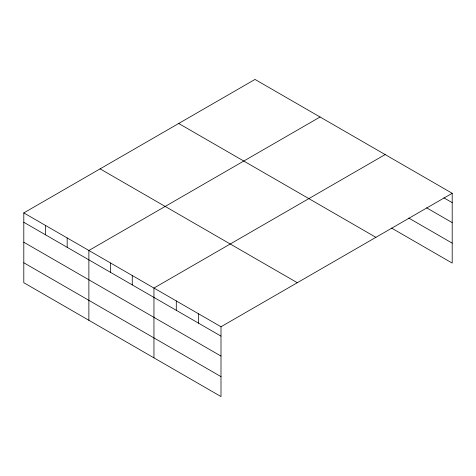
<?xml version="1.0" encoding="UTF-8"?>
<svg xmlns="http://www.w3.org/2000/svg" width="476" height="476" viewBox="0 0 476 476"><rect width="100%" height="100%" fill="white"/><g stroke="black" fill="none" stroke-linecap="round" stroke-linejoin="round"><path stroke-width="0.71" d="M391.54 228.069L452.2 263.091L452.2 193.28L254.999 79.427L23.8 212.909L23.8 282.72L221.001 396.573L221.001 326.762L452.2 193.28M320.074 117.001L88.875 250.483L88.875 320.294M385.149 154.569L153.95 288.051L153.95 357.863M443.9 197.855L452.2 202.651M426.657 207.851L452.2 222.595M408.777 218.073L452.2 243.147M178.702 123.474L375.903 237.328M100.097 168.861L297.298 282.714M23.8 212.909L221.001 326.762M23.8 222.28L221.001 336.133M23.8 242.225L221.001 356.078M23.8 262.776L221.001 376.629M198.653 313.857L198.653 323.228M176.298 300.957L176.298 310.328M132.263 275.527L132.263 284.898M110.569 263.002L110.569 272.373M67.181 237.958L67.181 247.33M45.494 225.434L45.494 234.805"/></g></svg>
